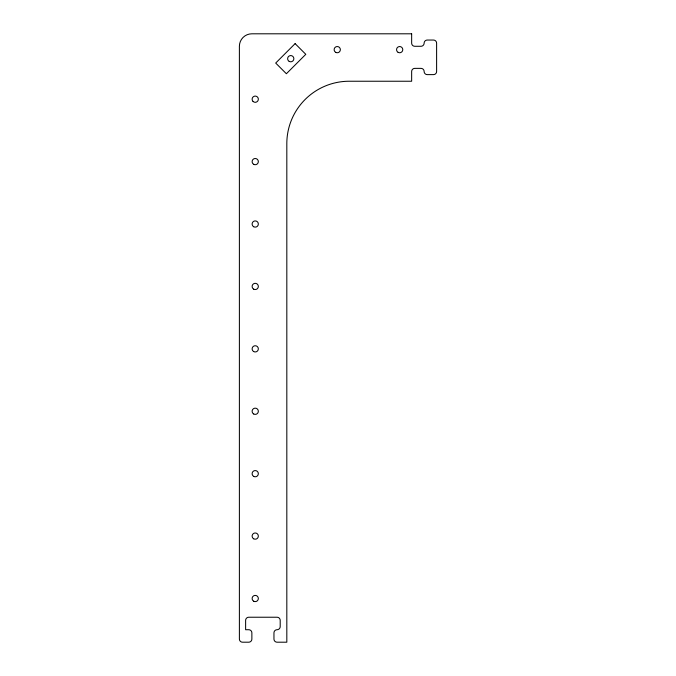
<?xml version="1.0" encoding="UTF-8"?>
<svg xmlns="http://www.w3.org/2000/svg" width="676" height="676" viewBox="0 0 676 676"><rect width="100%" height="100%" fill="white"/><g stroke="black" fill="none" stroke-linecap="round" stroke-linejoin="round"><path stroke-width="1.01" d="M295.116 43.636L275.698 63.054L286.379 73.735L305.797 54.317L295.116 43.636M411.65 33.8L251.869 33.8A12.481 12.481 0 0 0 239.388 46.281L239.388 639.082A3.118 3.118 0 0 0 242.507 642.2L248.751 642.2A3.118 3.118 0 0 0 251.869 639.082L251.869 632.837A3.118 3.118 0 0 0 248.751 629.719L245.625 629.719L245.625 620.357A3.118 3.118 0 0 1 248.751 617.23L277.075 617.23A3.118 3.118 0 0 1 280.202 620.357L280.202 626.593A3.118 3.118 0 0 1 277.075 629.719A3.118 3.118 0 0 0 273.957 632.837L273.957 639.082A3.118 3.118 0 0 0 277.075 642.2L286.818 642.2L286.818 143.65A62.412 62.412 0 0 1 349.238 81.238L411.65 81.238L411.65 71.495A3.118 3.118 0 0 1 414.768 68.369L421.013 68.369A3.118 3.118 0 0 1 424.131 71.495A3.118 3.118 0 0 0 427.249 74.614L433.493 74.614A3.118 3.118 0 0 0 436.612 71.495L436.612 43.163A3.118 3.118 0 0 0 433.493 40.045L427.249 40.045A3.118 3.118 0 0 0 424.131 43.163A3.118 3.118 0 0 1 421.013 46.281L414.768 46.281A3.118 3.118 0 0 1 411.65 43.163L411.65 33.8M253.669 476.386A3.118 3.118 0 0 0 258.35 473.682A3.118 3.118 0 0 0 253.669 470.978A3.118 3.118 0 0 0 253.669 476.386M253.669 226.73A3.118 3.118 0 0 0 258.35 224.026A3.118 3.118 0 0 0 253.669 221.322A3.118 3.118 0 0 0 253.669 226.73M398.105 52.348A3.118 3.118 0 0 0 402.786 49.644A3.118 3.118 0 0 0 398.105 46.948A3.118 3.118 0 0 0 398.105 52.348M253.669 164.31A3.118 3.118 0 0 0 258.35 161.615A3.118 3.118 0 0 0 253.669 158.911A3.118 3.118 0 0 0 253.669 164.31M253.669 413.974A3.118 3.118 0 0 0 258.35 411.27A3.118 3.118 0 0 0 253.669 408.566A3.118 3.118 0 0 0 253.669 413.974M253.669 538.797A3.118 3.118 0 0 0 258.35 536.093A3.118 3.118 0 0 0 253.669 533.389A3.118 3.118 0 0 0 253.669 538.797M253.669 289.142A3.118 3.118 0 0 0 258.35 286.438A3.118 3.118 0 0 0 253.669 283.734A3.118 3.118 0 0 0 253.669 289.142M335.685 52.348A3.118 3.118 0 0 0 340.366 49.644A3.118 3.118 0 0 0 335.685 46.948A3.118 3.118 0 0 0 335.685 52.348M253.027 101.408A3.118 3.118 0 0 0 258.249 100.006A3.118 3.118 0 0 0 254.421 96.186A3.118 3.118 0 0 0 253.027 101.408M253.669 351.554A3.118 3.118 0 0 0 258.35 348.85A3.118 3.118 0 0 0 253.669 346.154A3.118 3.118 0 0 0 253.669 351.554M253.669 601.209A3.118 3.118 0 0 0 258.35 598.513A3.118 3.118 0 0 0 253.669 595.809A3.118 3.118 0 0 0 253.669 601.209M289.184 61.389A3.118 3.118 0 0 0 293.866 58.685A3.118 3.118 0 0 0 289.184 55.981A3.118 3.118 0 0 0 289.184 61.389"/></g></svg>
